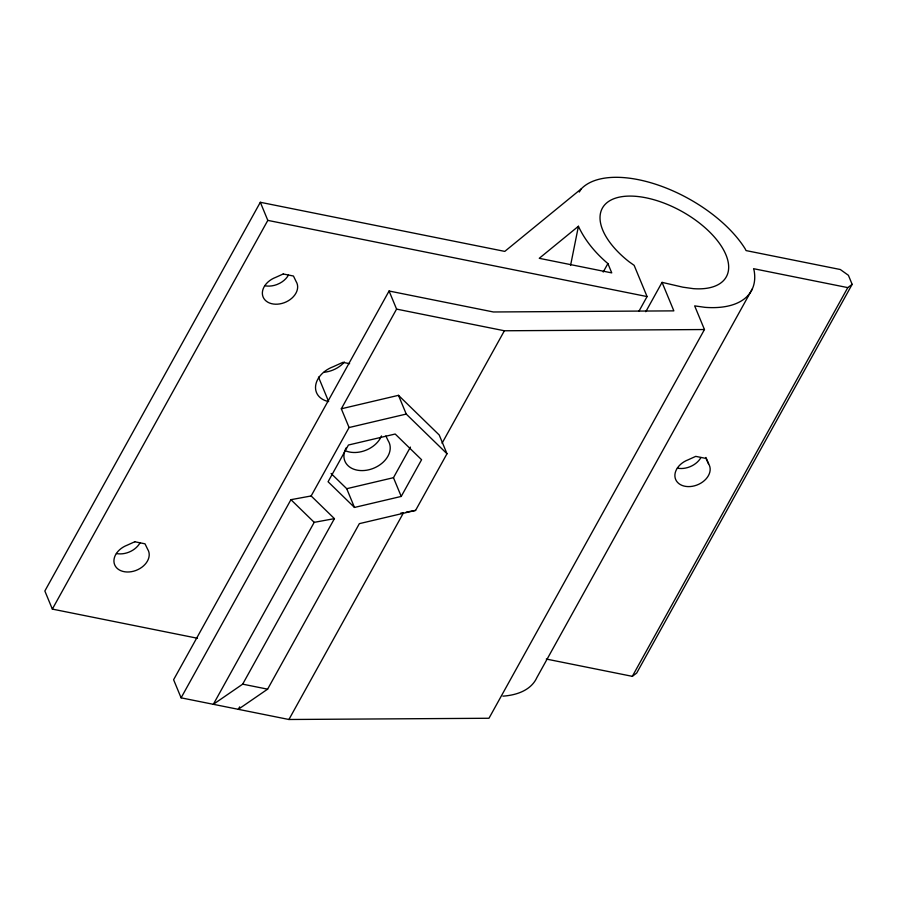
<?xml version="1.0" encoding="UTF-8"?>
<svg xmlns="http://www.w3.org/2000/svg" width="897" height="897" viewBox="0 0 897 897"><rect width="100%" height="100%" fill="white"/><g stroke="black" fill="none" stroke-linecap="round" stroke-linejoin="round"><path stroke-width="1.35" d="M570.559 265.456L578.419 226.268C585.136 240.811 595.754 253.268 607.897 263.583L611.754 272.89L539.243 258.314L578.419 226.268M546.284 659.048L632.318 676.338L636.679 673.064L852.15 284.349L848.405 275.301L840.298 269.515L746.069 250.588L745.071 248.682A99.533 50.064 29 0 0 661.638 186.307A99.533 50.064 29 0 0 581.334 188.785L504.776 251.395L260.321 202.285L44.85 591L52.34 609.097L197.475 638.26M52.34 609.097L267.811 220.382L260.321 202.285M638.944 311.237L647.073 296.571L634.145 265.355L629.044 261.722A70.852 35.645 29 0 1 617.517 197.564A70.852 35.645 29 0 1 715.918 238.815A70.852 35.645 29 0 1 693.28 288.643L682.852 287.175L662.053 282.364L673.849 310.867L493.417 311.977L389.074 291.009L173.603 679.735L181.093 697.832L288.924 719.495L488.977 718.262L704.459 329.535L694.659 305.877L704.986 307.335A99.533 50.064 29 0 0 754.108 270.502L753.558 268.685L847.788 287.612L852.15 284.349M181.093 697.832L290.931 499.685L311.147 495.963L349.079 427.533L406.24 414.066L446.986 453.747L415.58 510.404L359.361 523.646L267.609 689.165L238.288 709.325L239.645 706.881M349.079 427.533L341.32 408.785L396.575 309.106L389.074 291.009M334.424 518.634L314.208 522.346L213.34 704.313L242.672 684.153L334.424 518.634L311.147 495.963M331.071 473.47L346.724 488.697L393.469 477.686L410.434 447.098M401.228 496.433L421.579 459.724L395.185 434.025L348.428 445.024L328.078 481.745L354.483 507.444L401.228 496.433L393.469 477.686M288.924 719.495L403.437 512.905M442.053 443.23L504.394 330.769L704.459 329.535M603.21 272.049L607.897 263.583M645.795 311.708L662.053 282.364M752.303 288.924L536.832 677.65A99.533 50.064 29 0 1 502.914 696.15M632.318 676.338L847.788 287.612M579.271 192.036L581.334 188.785M341.32 408.785L398.481 395.33L439.227 435L446.986 453.747M400.757 513.129L403.448 512.635M406.15 512.142L415.58 510.404M267.811 220.382L647.073 296.571M396.575 309.106L504.394 330.769M349.617 363.689L342.912 362.343L332.966 366.828A23.995 17.536 -22.5 0 0 315.632 385.688A23.995 17.536 -22.5 0 0 328.627 401.564L318.491 377.076M242.672 684.153L267.609 689.165M290.931 499.685L314.208 522.346M708.619 463.895L705.973 458.423L695.747 456.371L688.178 459.791A18.288 13.354 -22.5 0 0 675.71 479.592A18.288 13.354 -22.5 0 0 698.841 484.234A18.288 13.354 -22.5 0 0 708.619 463.895L705.939 457.436M385.867 435.998L388.188 440.786A23.995 17.536 -22.5 0 1 366.772 470.196A23.995 17.536 -22.5 0 1 346.197 447.794M398.481 395.33L406.24 414.066M346.724 488.697L354.483 507.444M381.472 435.942A23.995 17.536 -22.5 0 1 346.051 451.023M344.403 362.052A23.995 17.536 -22.5 0 1 324.097 372.266M288.419 275.132A18.288 13.354 -22.5 0 1 279.774 283.261L276.87 284.573A18.288 13.354 -22.5 0 1 264.85 285.751M139.977 542.909A18.288 13.354 -22.5 0 1 116.419 553.539M700.938 457.526A18.288 13.354 -22.5 0 1 677.37 468.156M283.228 273.977L275.659 277.386A18.288 13.354 -22.5 0 0 263.18 297.187A18.288 13.354 -22.5 0 0 286.311 301.841A18.288 13.354 -22.5 0 0 296.1 281.501L293.454 276.029L283.228 273.977M134.797 541.754L127.217 545.174A18.288 13.354 -22.5 0 0 114.749 564.975A18.288 13.354 -22.5 0 0 137.88 569.629A18.288 13.354 -22.5 0 0 147.657 549.278L145.011 543.817L134.797 541.754"/></g></svg>
